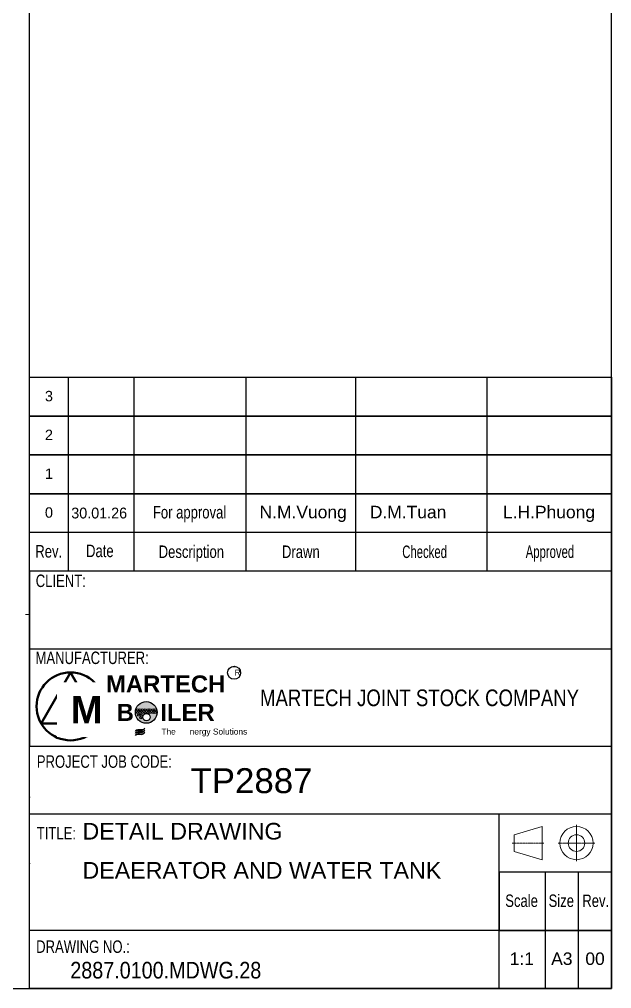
# Model space of a CAD drawing. Header units: millimetres. Extents: x -46397 to 283259, y -8690 to 23983.
# Drawn here: x 223071 to 223978, y -2319 to -836 of the extents above; entities that cross this region are included whole.
import ezdxf
from ezdxf.enums import TextEntityAlignment as Align

# ---------------------------------------------------------------- set-up
doc = ezdxf.new("R2010")
doc.units = ezdxf.units.MM
doc.linetypes.add('CENTER', pattern=[2, 1.25, -0.25, 0.25, -0.25])
doc.linetypes.add('DASHDOT', pattern=[25.4, 12.7, -6.35, 0, -6.35])
for name, color, linetype, lineweight in [('DAM_8', 1, 'Continuous', 25), ('DCenterline8', 8, 'CENTER', 5), ('Dtext', 255, 'Continuous', 20), ('Long_AM_Box', 5, 'DASHDOT', 9)]:
    doc.layers.add(name, color=color, linetype=linetype, lineweight=lineweight)
doc.styles.add('Chu va so', font='arial.ttf')
doc.styles.add('TCVN', font='arial.ttf')
doc.styles.add('TEXT', font='arial.ttf', dxfattribs={"height": 124})

# ---------------------------------------------------------------- blocks, each defined once
blk = doc.blocks.new('*U2444')
at = {"lineweight": 25}
for p, q in [((3105.7, 1029.8, 0), (3105.7, 702.9, 0)), ((3215.9, 1029.8, 0), (3215.9, 702.9, 0)), ((3404.6, 1029.8, 0), (3404.6, 702.9, 0)), ((3589.7, 1029.8, 0), (3589.7, 702.9, 0)), ((3810.8, 1029.8, 0), (3810.8, 702.9, 0)), ((3040.4, 572.6), (4021.1, 572.6)), ((3909.3, 196.2, 0), (3909.3, 0)), ((3965.4, 0), (3965.4, 196.2, 0))]:
    blk.add_line(p, q, dxfattribs=at)
for points in [[(0, 0), (4021.1, 0), (4021.1, 2634), (0, 2634)], [(0, 0), (3040.4, 0), (3040.4, 2634), (0, 2634)], [(3040.4, 1029.8), (4021.1, 1029.8), (4021.1, 0), (3040.4, 0)], [(3040.4, 1029.8), (4021.1, 1029.8), (4021.1, 964.4), (3040.4, 964.4)], [(3040.4, 964.4), (4021.1, 964.4), (4021.1, 899), (3040.4, 899)], [(3040.4, 899), (4021.1, 899), (4021.1, 833.6), (3040.4, 833.6)], [(3040.4, 833.6), (4021.1, 833.6), (4021.1, 768.3), (3040.4, 768.3)], [(3040.4, 408.6), (4021.1, 408.6), (4021.1, 702.9), (3040.4, 702.9)], [(3040.4, 294.2), (4021.1, 294.2), (4021.1, 98.1), (3040.4, 98.1)], [(3831.6, 294.2), (4021.1, 294.2), (4021.1, 0), (3831.6, 0)]]:
    blk.add_lwpolyline(points, close=True, dxfattribs=at)
at = {"lineweight": 50}
blk.add_lwpolyline([(3109.4, 532.6), (3059.9, 446.8), (3158.9, 446.8)], close=True, dxfattribs=at)
at = {"color": 2, "lineweight": 20, "elevation": 0}
blk.add_lwpolyline([(3856.9, 231.2), (3904.2, 217.2), (3904.2, 273.2), (3856.9, 259.2)], close=True, dxfattribs=at)
at = {"lineweight": 25, "elevation": 0}
blk.add_lwpolyline([(3831.6, 98.1), (4021.1, 98.1), (4021.1, 196.2), (3831.6, 196.2)], close=True, dxfattribs=at)
at = {"lineweight": 50}
blk.add_circle((3109.4, 475.4), 57.2, dxfattribs=at)
at = {"color": 2, "lineweight": 20}
for radius in [28, 14]:
    blk.add_circle((3961.9, 245.2, 0), radius, dxfattribs=at)
at = {"layer": 'DCenterline8', "lineweight": 0, "ltscale": 2}
for p, q in [((3961.9, 276, 0), (3961.9, 214.4, 0)), ((3931.1, 245.2, 0), (3992.7, 245.2, 0))]:
    blk.add_line(p, q, dxfattribs=at)
at = {"layer": 'DCenterline8', "lineweight": 0}
blk.add_line((3853.8, 245.2, 0), (3906.8, 245.2, 0), dxfattribs=at)
at = {"color": 5, "style": 'Chu va so'}
for s, height, width, p in [('For approval', 21.016, 0.75, (3310, 791.9, 0)), ('Rev.', 21.02, 0.75, (3072.7, 726.1)), ('Date', 21.02, 0.75, (3158.8, 726.8, 0)), ('Description', 21.016, 0.75, (3313, 725.4, 0)), ('Drawn', 21.02, 0.75, (3497.5, 725.4, 0)), ('Checked', 21.02, 0.65, (3706, 725.3)), ('Approved', 21.02, 0.65, (3917.2, 725.4, 0)), ('CLIENT:', 21.02, 0.75, (3093, 676.4, 0.2)), ('PROJECT JOB CODE:', 21.016, 0.75, (3166.4, 371.9)), ('TITLE:', 21.02, 0.75, (3085.6, 251.2, 0.2)), ('Scale', 21.02, 0.75, (3869.4, 137.5, 0)), ('Size', 21.02, 0.75, (3936.3, 137.5, 0)), ('Rev. ', 21.02, 0.75, (3997.4, 137.5, 0)), ('DRAWING NO.:', 21.016, 0.75, (3130.4, 60.2, 0.2))]:
    blk.add_text(s, height=height, dxfattribs=dict(at, width=width)).set_placement(p, align=Align.CENTER)
at = {"color": 5, "lineweight": 25, "insert": (3373.6, 489.6, 0), "char_height": 28.022, "width": 647.775, "attachment_point": 4, "style": 'Chu va so'}
blk.add_mtext('\\pxqc;{\\W0.8;MARTECH JOINT STOCK COMPANY}', dxfattribs=at)
at = {"layer": 'Dtext', "ltscale": 0.1}
for tag, p, height, style in [('REV_3', (3066.3, 989.4), 17.5, 'TCVN'), ('FOR_APPROVAL3', (3241.4, 988.1, -0.2), 21, 'TCVN'), ('REV_2', (3066.3, 924), 17.5, 'TCVN'), ('FOR_APPROVAL2', (3241.4, 922.7, -0.2), 21, 'TCVN'), ('REV_1', (3066.3, 858.6), 17.5, 'TCVN'), ('FOR_APPROVAL1', (3241.4, 857.3, -0.2), 21, 'TCVN'), ('REV_0', (3066.3, 793.2), 17.5, 'TCVN'), ('NGUOI_VE', (3428, 792.3, -0.1), 21, 'TCVN'), ('NGUOI_KIEM_2', (3613.7, 792.3, -0.2), 21, 'TCVN'), ('NGUOI_DUYET', (3838.1, 792.3, -0.2), 21, 'TCVN'), ('1.1_A4', (3849.3, 39.9, -0.2), 21, 'Chu va so'), ('A4_A4', (3919.3, 39.9, -0.2), 21, 'Chu va so'), ('REV.', (3976.8, 39.9, -0.2), 21, 'Chu va so')]:
    blk.add_attdef(tag, p, '', height=height, dxfattribs=dict(at, style=style))
for tag, p, height, style, width in [('NGAY_REV03', (3110.6, 988.1, -0.2), 18.2, 'TCVN', 0.95), ('NGAY_REV02', (3110.6, 922.7, -0.2), 18.2, 'TCVN', 0.95), ('NGAY_REV01', (3110.6, 857.3, -0.2), 18.2, 'TCVN', 0.95), ('NGAY_REV0', (3110.6, 792, -0.2), 18.2, 'TCVN', 0.95), ('DWD.NO', (3109, 17.1, -0.2), 28, 'Chu va so', 0.85)]:
    blk.add_attdef(tag, p, '', height=height, dxfattribs=dict(at, style=style, width=width))
at = {"layer": 'Dtext', "lineweight": 25, "ltscale": 0.1, "style": 'Chu va so'}
for tag, p, height in [('PROJECT_CODE', (3311.5, 329.3), 42), ('TITLE1', (3129.5, 251.1, -0.2), 28), ('TITLE2', (3129.5, 185.2, -0.2), 28), ('TITLE3', (3129.5, 119.8, -0.2), 28)]:
    blk.add_attdef(tag, p, '', height=height, dxfattribs=at)
at = {"insert": (3109.6, 492.7), "char_height": 46.04, "attachment_point": 1, "style": 'TEXT', "bg_fill": 2}
blk.add_mtext('\\pxqc;{\\fArial|b1|i0|c0|p34;M}', dxfattribs=at)
at = {"insert": (3170.6, 527.6), "char_height": 28.775, "width": 198.18, "attachment_point": 1, "style": 'TEXT', "bg_fill": 2}
blk.add_mtext('\\pxqc;{\\fArial|b1|i0|c0|p34;MARTECH\\PB    ILER}', dxfattribs=at)
h = blk.add_hatch(color=256)
h.dxf.hatch_style = 1
edge = h.paths.add_edge_path()
edge.add_spline(control_points=[(3218.8, 430.3), (3219.6, 430.9), (3223, 433.5), (3230.2, 429.9), (3233.6, 434.1), (3234.8, 435.5)], knot_values=[0, 0, 0, 0, 0.315535, 1.31207, 1.873609, 1.873609, 1.873609, 1.873609], degree=3, periodic=0)
edge.add_spline(control_points=[(3234.8, 435.5), (3233.8, 434.6), (3230, 431.1), (3222, 435.3), (3219.3, 431.2), (3218.8, 430.3)], knot_values=[0, 0, 0, 0, 0.411397, 1.576501, 1.877595, 1.877595, 1.877595, 1.877595], degree=3, periodic=0)
edge = h.paths.add_edge_path()
edge.add_spline(control_points=[(3218.8, 426.8), (3219.6, 427.4), (3223, 429.9), (3230.2, 426.4), (3233.6, 430.5), (3234.8, 432)], knot_values=[0, 0, 0, 0, 0.315535, 1.31207, 1.873609, 1.873609, 1.873609, 1.873609], degree=3, periodic=0)
edge.add_spline(control_points=[(3234.8, 432), (3233.8, 431.1), (3230, 427.5), (3222, 431.7), (3219.3, 427.6), (3218.8, 426.8)], knot_values=[0, 0, 0, 0, 0.411397, 1.576501, 1.877595, 1.877595, 1.877595, 1.877595], degree=3, periodic=0)
at = {"color": 7}
for centre, radius in [((3222.3, 469.6), 1.74), ((3222.3, 465.3), 1.74), ((3224.3, 460.6), 1.74), ((3226.5, 469.6), 1.74), ((3226.5, 465.3), 1.74), ((3227.8, 456.3), 1.74), ((3228.5, 460.6), 1.74), ((3230.8, 469.6), 1.74), ((3230.8, 465.3), 1.74), ((3237.3, 457.2), 6.24), ((3235.1, 469.6), 1.74), ((3235.1, 465.3), 1.74), ((3239.5, 469.6), 1.74), ((3239.5, 465.3), 1.74), ((3243.7, 469.6), 1.74), ((3243.7, 465.3), 1.74), ((3248, 469.6), 1.74), ((3248, 465.3), 1.74), ((3252.3, 469.6), 1.74), ((3252.3, 465.3), 1.74)]:
    blk.add_circle(centre, radius, dxfattribs=at)
for points in [[(3218.8, 433.7), (3220.6, 435.9), (3231.6, 436.6), (3234.8, 438.9)], [(3218.8, 433.7), (3221.3, 435.2), (3230.8, 435.4), (3234.8, 438.9)], [(3218.8, 430.3), (3220.6, 432.5), (3231.6, 433.3), (3234.8, 435.5)], [(3218.8, 430.3), (3221.3, 431.9), (3230.8, 432), (3234.8, 435.5)], [(3218.8, 426.8), (3220.6, 429), (3231.6, 429.7), (3234.8, 432)], [(3218.8, 426.8), (3221.3, 428.3), (3230.8, 428.4), (3234.8, 432)]]:
    blk.add_spline(points, degree=3)
at = {"color": 5, "style": 'Chu va so', "width": 0.75}
blk.add_text('MANUFACTURER:', height=21.016, dxfattribs=at).set_placement((3145.8, 546.7, 0.2), align=Align.CENTER)
at = {"attachment_point": 1, "style": 'TEXT', "bg_fill": 2}
for s, insert, char_height in [('\\pxqc;R', (3385.8, 537.3), 10.07), ('\\pxqc;The      nergy Solutions', (3262.5, 438), 10.071)]:
    blk.add_mtext(s, dxfattribs=dict(at, insert=insert, char_height=char_height))
at = {"layer": 'DAM_8'}
h = blk.add_hatch(color=7, dxfattribs=at)
edge = h.paths.add_edge_path()
edge.add_arc((3237, 465.3), 18.3, 191.4592, 461.3375)
edge.add_arc((3237, 465.3), 18.3, 101.3375, 191.4592)
edge = h.paths.add_edge_path(flags=16)
edge.add_arc((3227.8, 456.3), 1.74, -289.458, 11.4592, ccw=False)
edge.add_arc((3227.8, 456.3), 1.74, 11.4592, 70.542, ccw=False)
edge = h.paths.add_edge_path(flags=16)
edge.add_arc((3252.3, 465.3), 1.74, -211.5113, 11.4592, ccw=False)
edge.add_arc((3252.3, 465.3), 1.74, 11.4592, 148.4887, ccw=False)
edge = h.paths.add_edge_path(flags=16)
edge.add_arc((3224.3, 460.6), 1.74, -304.2526, 11.4592, ccw=False)
edge.add_arc((3224.3, 460.6), 1.74, 11.4592, 55.7474, ccw=False)
edge = h.paths.add_edge_path(flags=16)
edge.add_arc((3252.3, 469.6), 1.74, -200.2428, 11.4592, ccw=False)
edge.add_arc((3252.3, 469.6), 1.74, 11.4592, 159.7572, ccw=False)
edge = h.paths.add_edge_path(flags=16)
edge.add_arc((3248, 465.3), 1.74, -219.051, 11.4592, ccw=False)
edge.add_arc((3248, 465.3), 1.74, 11.4592, 140.949, ccw=False)
edge = h.paths.add_edge_path(flags=16)
edge.add_arc((3228.5, 460.6), 1.74, -292.0311, 11.4592, ccw=False)
edge.add_arc((3228.5, 460.6), 1.74, 11.4592, 67.9689, ccw=False)
edge = h.paths.add_edge_path(flags=16)
edge.add_arc((3222.3, 465.3), 1.74, -319.4544, 11.4592, ccw=False)
edge.add_arc((3222.3, 465.3), 1.74, 11.4592, 40.5456, ccw=False)
edge = h.paths.add_edge_path(flags=16)
edge.add_arc((3248, 469.6), 1.74, -206.0119, 11.4592, ccw=False)
edge.add_arc((3248, 469.6), 1.74, 11.4592, 153.9881, ccw=False)
edge = h.paths.add_edge_path(flags=16)
edge.add_arc((3237.3, 457.2), 6.24, -262.499, 11.4592, ccw=False)
edge.add_arc((3237.3, 457.2), 6.24, 11.4592, 97.501, ccw=False)
edge = h.paths.add_edge_path(flags=16)
edge.add_arc((3222.3, 469.6), 1.74, -332.7707, 11.4592, ccw=False)
edge.add_arc((3222.3, 469.6), 1.74, 11.4592, 27.2293, ccw=False)
edge = h.paths.add_edge_path(flags=16)
edge.add_arc((3243.7, 465.3), 1.74, -230.166, 11.4592, ccw=False)
edge.add_arc((3243.7, 465.3), 1.74, 11.4592, 129.834, ccw=False)
edge = h.paths.add_edge_path(flags=16)
edge.add_arc((3226.5, 465.3), 1.74, -307.6137, 11.4592, ccw=False)
edge.add_arc((3226.5, 465.3), 1.74, 11.4592, 52.3863, ccw=False)
edge = h.paths.add_edge_path(flags=16)
edge.add_arc((3239.5, 465.3), 1.74, -246.4575, 11.4592, ccw=False)
edge.add_arc((3239.5, 465.3), 1.74, 11.4592, 113.5425, ccw=False)
edge = h.paths.add_edge_path(flags=16)
edge.add_arc((3230.8, 465.3), 1.74, -290.4056, 11.4592, ccw=False)
edge.add_arc((3230.8, 465.3), 1.74, 11.4592, 69.5944, ccw=False)
edge = h.paths.add_edge_path(flags=16)
edge.add_arc((3243.7, 469.6), 1.74, -215.7954, 11.4592, ccw=False)
edge.add_arc((3243.7, 469.6), 1.74, 11.4592, 144.2046, ccw=False)
edge = h.paths.add_edge_path(flags=16)
edge.add_arc((3235.1, 465.3), 1.74, -268.4837, 11.4592, ccw=False)
edge.add_arc((3235.1, 465.3), 1.74, 11.4592, 91.5163, ccw=False)
edge = h.paths.add_edge_path(flags=16)
edge.add_arc((3226.5, 469.6), 1.74, -322.0207, 11.4592, ccw=False)
edge.add_arc((3226.5, 469.6), 1.74, 11.4592, 37.9793, ccw=False)
edge = h.paths.add_edge_path(flags=16)
edge.add_arc((3235.1, 469.6), 1.74, -267.4803, 11.4592, ccw=False)
edge.add_arc((3235.1, 469.6), 1.74, 11.4592, 92.5197, ccw=False)
edge = h.paths.add_edge_path(flags=16)
edge.add_arc((3239.5, 469.6), 1.74, -234.0834, 11.4592, ccw=False)
edge.add_arc((3239.5, 469.6), 1.74, 11.4592, 125.9166, ccw=False)
edge = h.paths.add_edge_path(flags=16)
edge.add_arc((3230.8, 469.6), 1.74, -301.7345, 11.4592, ccw=False)
edge.add_arc((3230.8, 469.6), 1.74, 11.4592, 58.2655, ccw=False)
blk.add_circle((3385, 532), 11)
at = {"color": 7}
blk.add_circle((3237, 465.3), 18.3, dxfattribs=at)

msp = doc.modelspace()

# ---------------------------------------------------------------- linework, layer by layer
at = {"layer": 'Long_AM_Box', "ltscale": 4, "elevation": -0.23}
msp.add_lwpolyline([(223086.96, -2319.06), (222572.1, -2319.06), (222572.1, -1746.37), (223086.96, -1746.37)], close=True, dxfattribs=at)

# ---------------------------------------------------------------- next in the draw order: block references
ref = msp.add_blockref('*U2444', (220324.92, -2319.06, -0.23), dxfattribs=dict(xscale=0.9084576280678549, yscale=0.9084576280678549, zscale=0.9084576280678549))
ref.add_attrib('PROJECT_CODE', 'TP2887', (223333.32, -2019.95, -0.23), dxfattribs={"layer": 'Dtext', "lineweight": 25, "ltscale": 0.1, "height": 38.185, "style": 'Chu va so'})
ref.add_attrib('TITLE1', 'DETAIL DRAWING', (223167.95, -2090.95, -0.38), dxfattribs={"layer": 'Dtext', "lineweight": 25, "ltscale": 0.1, "height": 25.4565, "style": 'Chu va so'})
ref.add_attrib('TITLE2', 'DEAERATOR AND WATER TANK', (223167.95, -2150.81, -0.38), dxfattribs={"layer": 'Dtext', "lineweight": 25, "ltscale": 0.1, "height": 25.4565, "style": 'Chu va so'})
ref.add_attrib('DWD.NO', '2887.0100.MDWG.28', (223149.33, -2303.57, -0.38), dxfattribs={"layer": 'Dtext', "ltscale": 0.1, "height": 25.4565, "style": 'Chu va so', "width": 0.85})
ref.add_attrib('1.1_A4', '1:1', (223821.87, -2282.83, -0.38), dxfattribs={"layer": 'Dtext', "ltscale": 0.1, "height": 19.092, "style": 'Chu va so'})
ref.add_attrib('A4_A4', 'A3', (223885.4, -2282.83, -0.38), dxfattribs={"layer": 'Dtext', "ltscale": 0.1, "height": 19.092, "style": 'Chu va so'})
ref.add_attrib('REV.', '00', (223937.72, -2282.83, -0.38), dxfattribs={"layer": 'Dtext', "ltscale": 0.1, "height": 19.092, "style": 'Chu va so'})
ref.add_attrib('REV_0', '0', (223110.49, -1598.47, -0.23), dxfattribs={"layer": 'Dtext', "ltscale": 0.1, "height": 15.91, "style": 'TCVN'})
ref.add_attrib('NGAY_REV0', '30.01.26', (223150.81, -1599.59, -0.39), dxfattribs={"layer": 'Dtext', "ltscale": 0.1, "height": 16.547, "style": 'TCVN', "width": 0.95})
ref.add_attrib('NGUOI_VE', 'N.M.Vuong', (223439.13, -1599.32, -0.36), dxfattribs={"layer": 'Dtext', "ltscale": 0.1, "height": 19.092, "style": 'TCVN'})
ref.add_attrib('NGUOI_KIEM_2', 'D.M.Tuan', (223607.85, -1599.32, -0.38), dxfattribs={"layer": 'Dtext', "ltscale": 0.1, "height": 19.092, "style": 'TCVN'})
ref.add_attrib('NGUOI_DUYET', 'L.H.Phuong', (223811.65, -1599.32, -0.38), dxfattribs={"layer": 'Dtext', "ltscale": 0.1, "height": 19.092, "style": 'TCVN'})
ref.add_attrib('REV_1', '1', (223110.49, -1539.08, -0.23), dxfattribs={"layer": 'Dtext', "ltscale": 0.1, "height": 15.91, "style": 'TCVN'})
ref.add_attrib('REV_2', '2', (223110.49, -1479.68, -0.23), dxfattribs={"layer": 'Dtext', "ltscale": 0.1, "height": 15.91, "style": 'TCVN'})
ref.add_attrib('REV_3', '3', (223110.49, -1420.28, -0.23), dxfattribs={"layer": 'Dtext', "ltscale": 0.1, "height": 15.91, "style": 'TCVN'})

doc.saveas('drawing.dxf')
